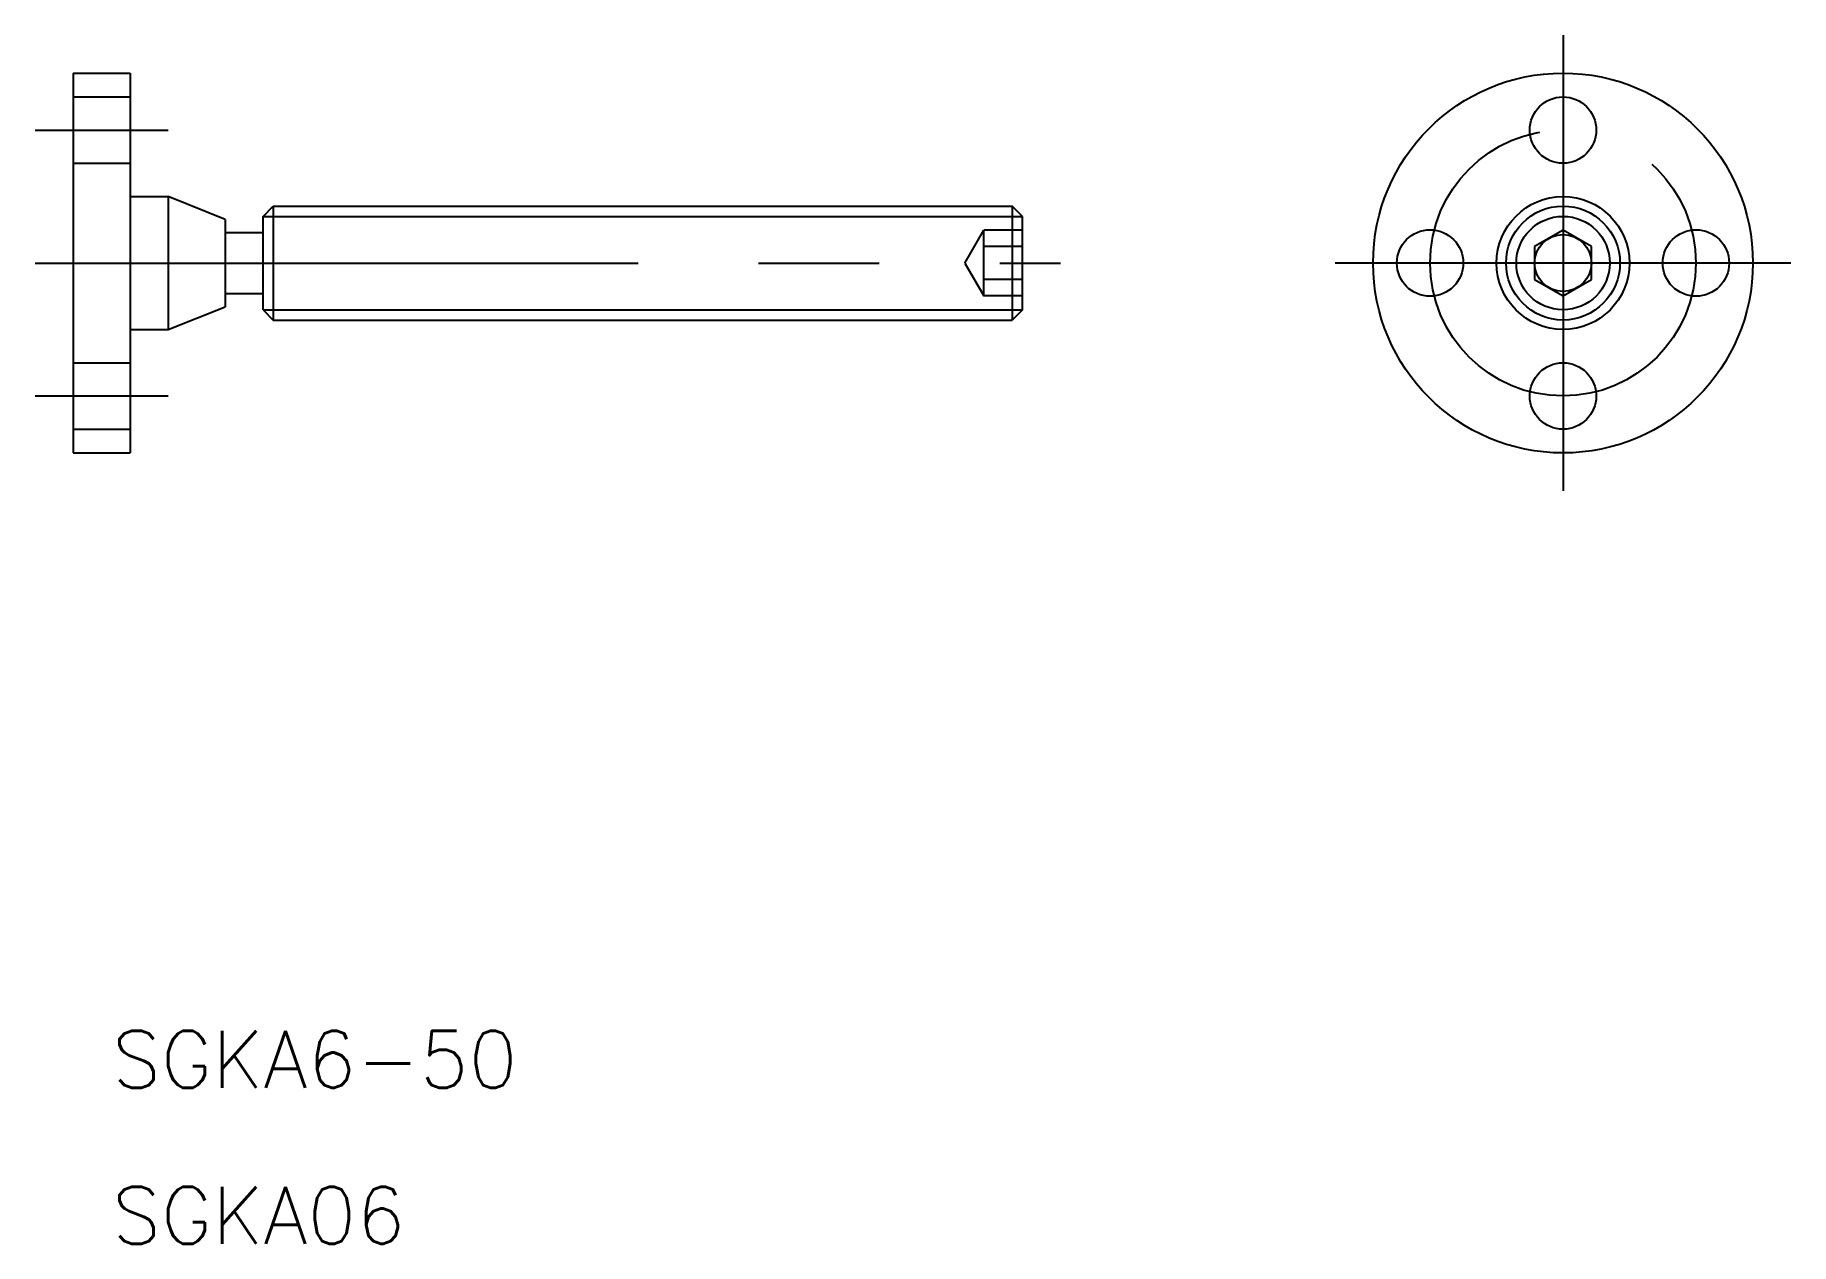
# Model space of a CAD drawing. Extents: x -80.5 to 12, y -51.6 to 12.
import ezdxf

# ---------------------------------------------------------------- set-up
doc = ezdxf.new("R2010")
doc.units = 0
doc.linetypes.add('CENTER', pattern=[50.8, 31.75, -6.35, 6.35, -6.35])
doc.linetypes.add('DASHED', pattern=[19.05, 12.7, -6.35])
doc.layers.get('0').update_dxf_attribs({"linetype": 'CONTINUOUS'})
doc.layers.add('CENTER', color=1, linetype='CENTER')
doc.styles.get("Standard").update_dxf_attribs({"font": 'txt.shx', "height": 3, "bigfont": 'bigfont.shx'})

msp = doc.modelspace()

# ---------------------------------------------------------------- linework, layer by layer
at = {"color": 7, "linetype": 'CONTINUOUS'}
for p, q in [((-78.461, 10), (-78.461, -10)), ((-78.461, 10), (-75.461, 10)), ((-75.461, 10), (-75.461, -10)), ((-75.461, 6), (-75.461, -6)), ((-75.461, 3.5), (-73.461, 3.5)), ((-73.461, 3.5), (-73.461, -3.5)), ((-70.461, 2.3), (-73.461, 3.5)), ((-68.459, 2.458), (-67.917, 3)), ((-67.917, 3), (-67.917, -3)), ((-67.917, 3), (-29.002, 3)), ((-29.002, 3), (-29.002, -3)), ((-28.461, 2.458), (-29.002, 3)), ((-70.461, 2.3), (-70.461, -2.3)), ((-68.459, -2.458), (-68.459, 2.458)), ((-28.461, -2.458), (-28.461, 2.458)), ((-70.461, 1.6), (-68.459, 1.6)), ((0, 1.732), (-1.5, 0.866)), ((1.5, 0.866), (0, 1.732)), ((-1.5, 0.866), (-1.5, -0.866)), ((1.5, -0.866), (1.5, 0.866)), ((-1.5, -0.866), (0, -1.732)), ((0, -1.732), (1.5, -0.866)), ((-70.461, -1.6), (-68.459, -1.6)), ((-73.461, -3.5), (-70.461, -2.3)), ((-68.459, -2.458), (-67.917, -3)), ((-28.461, -2.458), (-29.002, -3)), ((-75.461, -3.5), (-73.461, -3.5)), ((-67.917, -3), (-29.002, -3)), ((-78.461, -10), (-75.461, -10))]:
    msp.add_line(p, q, dxfattribs=at)
at = {"color": 3, "linetype": 'DASHED'}
for p, q in [((-78.461, 8.75), (-75.461, 8.75)), ((-78.461, 5.25), (-75.461, 5.25)), ((-31.502, 0), (-30.502, 1.732)), ((-30.502, -1.732), (-30.502, 1.732)), ((-28.461, 1.732), (-30.502, 1.732)), ((-31.502, 0), (-30.502, -1.732)), ((-28.461, 0.866), (-30.502, 0.866)), ((-28.461, -0.866), (-30.502, -0.866)), ((-28.461, -1.732), (-30.502, -1.732)), ((-78.461, -5.25), (-75.461, -5.25)), ((-78.461, -8.75), (-75.461, -8.75))]:
    msp.add_line(p, q, dxfattribs=at)
at = {"color": 3, "linetype": 'CONTINUOUS'}
for p, q in [((-68.459, 2.458), (-28.461, 2.458)), ((-68.459, -2.458), (-28.461, -2.458))]:
    msp.add_line(p, q, dxfattribs=at)
at = {"color": 7, "linetype": 'CONTINUOUS'}
for centre, radius in [((0, 0), 10), ((0, 7), 1.75), ((0, 0), 3.5), ((0, 0), 3), ((-7, 0), 1.75), ((0, 0), 1.5), ((7, 0), 1.75), ((0, -7), 1.75)]:
    msp.add_circle(centre, radius, dxfattribs=at)
at = {"color": 3, "linetype": 'CONTINUOUS'}
msp.add_circle((0, 0), 2.458, dxfattribs=at)
at = {"layer": 'CENTER', "color": 1, "linetype": 'CENTER'}
for p, q in [((0, 12), (0, -12)), ((-80.461, 7), (-73.461, 7)), ((-80.461, 0), (-26.461, 0)), ((12, 0), (-12, 0)), ((-80.461, -7), (-73.461, -7))]:
    msp.add_line(p, q, dxfattribs=at)
msp.add_circle((0, 0), 7, dxfattribs=at)

# ---------------------------------------------------------------- texts
at = {"color": 7, "linetype": 'CONTINUOUS'}
for s, p in [('SGKA6-50', (-76.404, -43.433)), ('SGKA06', (-76.404, -51.644))]:
    msp.add_text(s, height=3, dxfattribs=at).set_placement(p)

doc.saveas('drawing.dxf')
